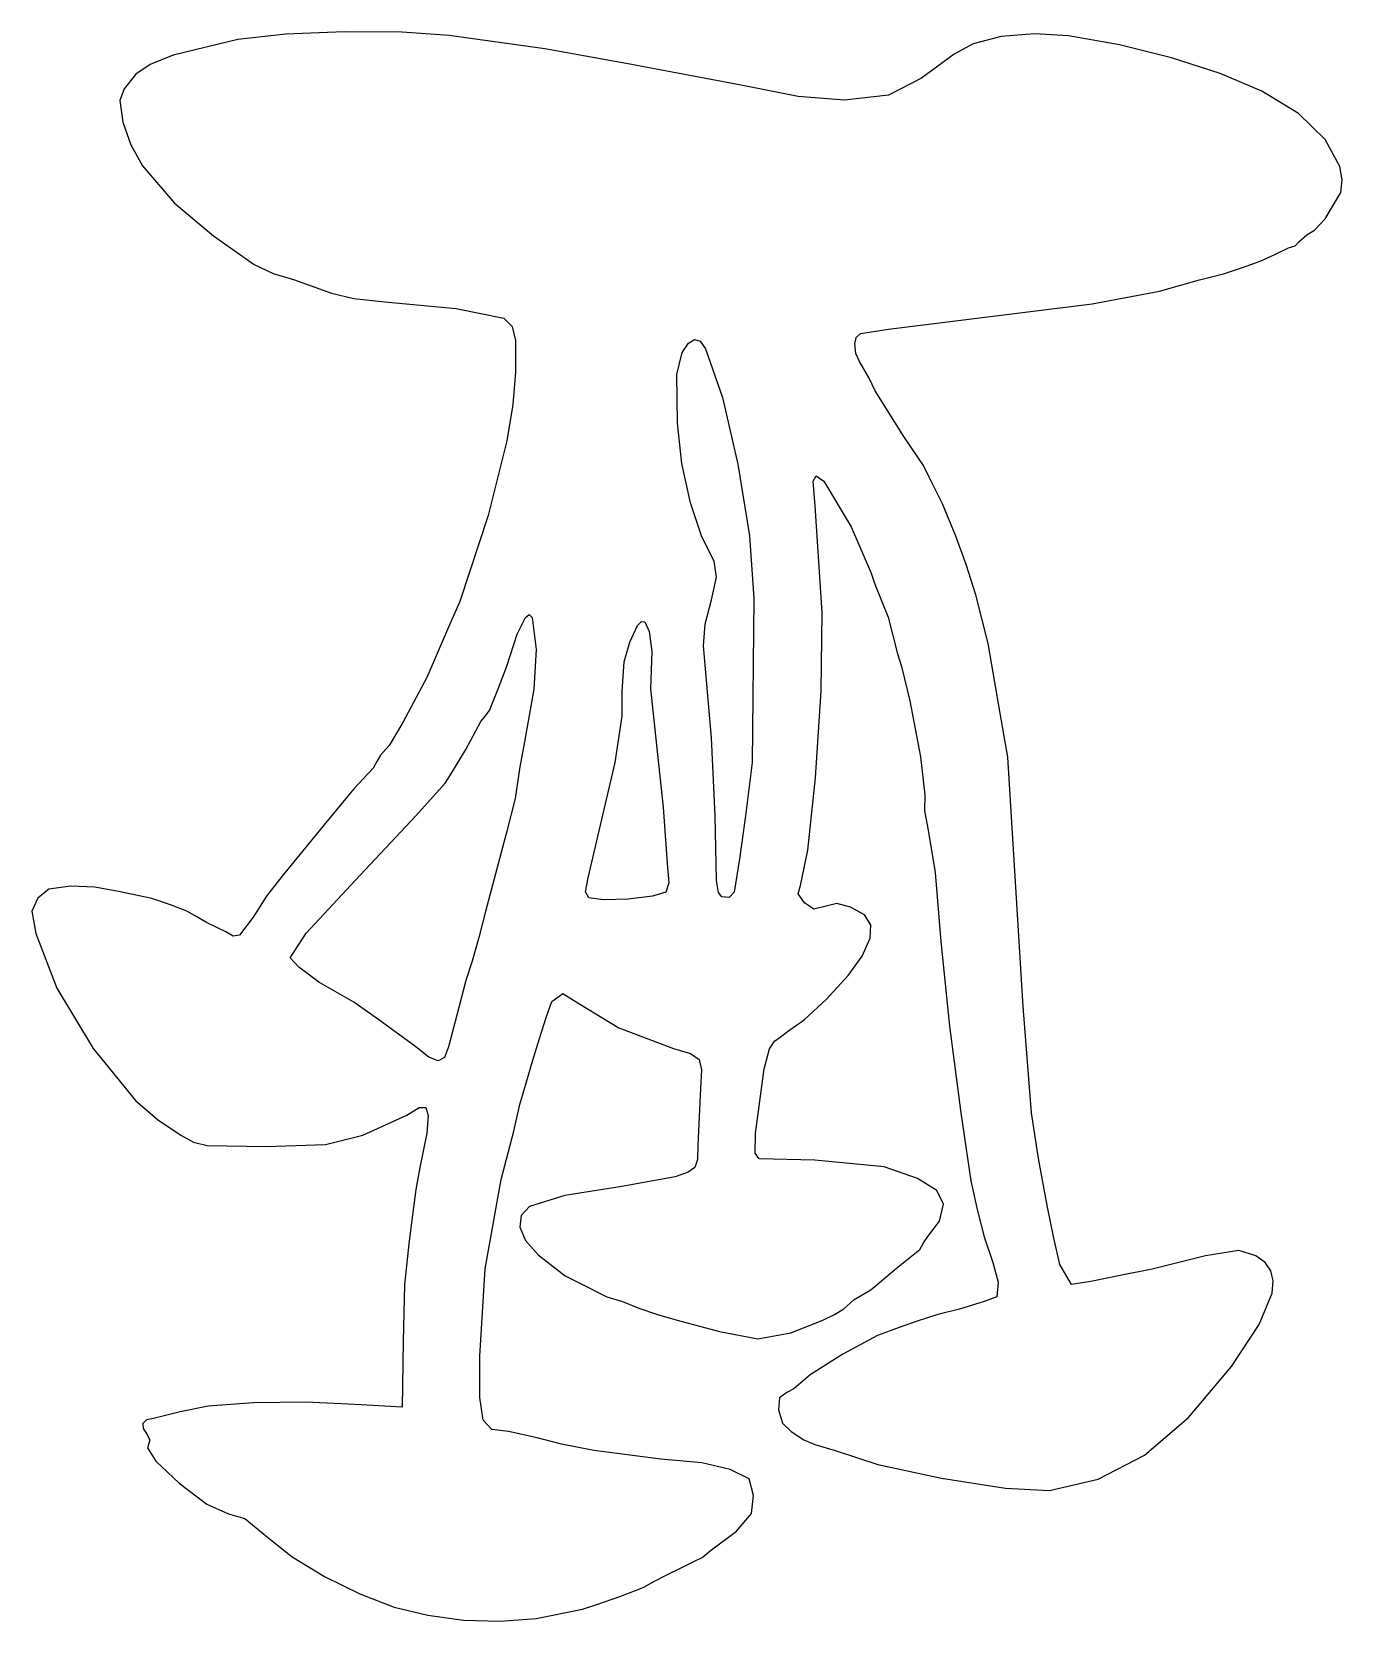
# Model space of a CAD drawing. Extents: x 0.1 to 59.9, y 15.4 to 87.9.
import ezdxf

# ---------------------------------------------------------------- set-up
doc = ezdxf.new("R2010")
doc.units = 0

msp = doc.modelspace()

# ---------------------------------------------------------------- linework, layer by layer
at = {"layer": 'Layer 1'}
for p, q in [((14.349644, 87.928878), (11.694734, 87.813042)), ((16.994062, 87.913989), (14.349644, 87.928878)), ((19.150089, 87.759273), (16.994062, 87.913989)), ((45.854276, 87.838117), (44.34008, 87.706471)), ((47.410579, 87.749203), (45.854276, 87.838117)), ((9.50726, 87.5756), (6.54722, 86.867988)), ((11.694734, 87.813042), (9.507229, 87.575583)), ((9.507229, 87.575583), (9.50726, 87.5756)), ((23.51912, 87.15251), (19.150089, 87.759273)), ((27.225369, 86.475773), (23.51912, 87.15251)), ((43.054884, 87.384546), (42.185579, 86.902623)), ((44.34008, 87.706471), (43.054884, 87.384546)), ((49.741473, 87.332149), (47.410579, 87.749203)), ((52.106346, 86.737839), (49.741473, 87.332149)), ((5.504133, 86.438436), (4.84238, 85.989)), ((6.54722, 86.867988), (5.504133, 86.438436)), ((32.471519, 85.490143), (27.225369, 86.475773)), ((42.185579, 86.902623), (40.702199, 85.808126)), ((54.327613, 86.017194), (52.106346, 86.737839)), ((4.84238, 85.989), (4.310371, 85.331625)), ((40.702199, 85.808126), (39.188379, 85.033383)), ((56.227689, 85.221133), (54.327613, 86.017194)), ((4.310371, 85.331625), (4.114338, 84.798075)), ((35.068069, 84.978383), (32.471519, 85.490143)), ((37.190868, 84.800158), (35.068069, 84.978383)), ((39.188379, 85.033383), (37.190868, 84.800158)), ((57.904381, 84.192613), (56.227689, 85.221133)), ((4.114338, 84.798075), (4.26111, 83.8023)), ((59.121875, 83.00591), (57.904381, 84.192613)), ((4.26111, 83.8023), (4.621338, 82.769355)), ((4.621338, 82.769355), (5.151958, 81.811763)), ((59.794309, 81.771039), (59.121875, 83.00591)), ((5.151958, 81.811763), (6.605561, 80.097797)), ((59.899296, 81.16992), (59.794309, 81.771039)), ((59.116411, 79.394376), (59.835819, 80.598013)), ((59.835819, 80.598013), (59.899296, 81.16992)), ((6.605561, 80.097797), (8.384289, 78.610726)), ((58.636338, 78.871627), (59.116411, 79.394376)), ((8.384289, 78.610726), (10.25051, 77.30087)), ((57.937809, 78.358173), (58.279149, 78.655123)), ((58.279149, 78.655123), (58.636338, 78.871627)), ((56.153959, 77.461023), (56.821599, 77.764263)), ((56.821599, 77.764263), (57.445949, 78.061223)), ((57.445949, 78.061223), (57.746321, 78.148453)), ((57.746321, 78.148453), (57.937809, 78.358173)), ((10.25051, 77.30087), (11.117661, 76.897174)), ((54.487549, 76.873423), (55.348489, 77.164073)), ((55.348489, 77.164073), (56.153959, 77.461023)), ((11.117661, 76.897174), (12.0455, 76.61974)), ((12.0455, 76.61974), (13.783676, 75.99511)), ((51.562724, 76.079827), (53.387069, 76.604563)), ((53.387069, 76.604563), (54.487549, 76.873423)), ((13.783676, 75.99511), (14.788347, 75.749173)), ((14.788347, 75.749173), (16.20991, 75.59836)), ((16.20991, 75.59836), (19.458115, 75.29195)), ((39.202469, 74.352633), (48.49165, 75.513897)), ((48.49165, 75.513897), (51.562724, 76.079827)), ((19.458115, 75.29195), (21.63532, 74.85156)), ((21.63532, 74.85156), (22.020707, 74.471644)), ((22.020707, 74.471644), (22.175469, 73.833383)), ((37.72472, 73.974071), (37.922689, 74.147928)), ((37.922689, 74.147928), (39.202469, 74.352633)), ((22.175469, 73.833383), (22.175974, 72.38433)), ((29.782047, 73.27728), (30.065685, 73.703667)), ((30.065685, 73.703667), (30.340613, 73.87674)), ((30.340613, 73.87674), (30.600242, 73.795368)), ((30.600242, 73.795368), (30.837987, 73.45842)), ((30.837987, 73.45842), (30.837994, 73.45842)), ((30.837994, 73.45842), (31.615916, 71.235902)), ((37.657459, 73.681323), (37.72472, 73.974071)), ((37.697631, 73.231692), (37.657459, 73.681323)), ((29.538863, 72.282481), (29.782047, 73.27728)), ((37.878801, 72.880213), (37.697631, 73.231692)), ((38.312162, 72.112953), (37.878801, 72.880213)), ((22.175974, 72.38433), (22.059085, 70.908044)), ((29.5651, 70.0603), (29.538863, 72.282481)), ((38.585742, 71.528283), (38.312162, 72.112953)), ((31.615916, 71.235902), (32.325153, 68.17962)), ((39.899362, 69.449613), (38.585742, 71.528283)), ((22.059085, 70.908044), (21.775052, 69.248767)), ((29.565101, 70.06032), (29.5651, 70.0603)), ((29.761756, 68.223504), (29.565101, 70.06032)), ((21.775052, 69.248767), (20.925235, 65.843144)), ((40.538747, 68.499433), (39.899362, 69.449613)), ((30.155272, 66.424484), (29.761756, 68.223504)), ((40.786204, 68.119073), (40.538747, 68.499433)), ((32.325153, 68.17962), (32.845125, 64.910113)), ((35.756307, 67.416854), (35.901466, 67.657747)), ((35.901466, 67.657747), (36.240232, 67.406654)), ((41.046012, 67.584513), (40.786204, 68.119073)), ((41.666803, 66.381113), (41.046012, 67.584513)), ((35.844557, 66.282174), (35.756307, 67.416854)), ((36.240232, 67.406654), (37.487658, 65.320839)), ((30.672664, 64.866579), (30.155272, 66.424484)), ((36.165434, 61.417324), (35.844557, 66.282174)), ((42.275067, 64.896343), (41.666803, 66.381113)), ((20.925235, 65.843144), (19.636344, 61.91693)), ((37.487658, 65.320839), (38.407682, 63.203734)), ((31.240951, 63.75311), (30.672664, 64.866579)), ((32.845125, 64.910113), (33.055254, 62.04792)), ((42.73561, 63.609553), (42.275067, 64.896343)), ((31.343479, 63.02051), (31.240951, 63.75311)), ((38.407682, 63.203734), (38.57711, 62.708819)), ((43.175044, 62.223783), (42.73561, 63.609553)), ((31.120414, 61.987839), (31.343479, 63.02051)), ((38.57711, 62.708819), (39.176373, 61.194004)), ((19.636344, 61.91693), (19.118336, 60.73902)), ((30.834082, 60.872276), (31.120414, 61.987839)), ((33.055254, 62.04792), (32.972414, 54.55979)), ((43.737393, 59.999012), (43.175044, 62.223783)), ((22.251613, 60.428135), (22.634512, 61.187338)), ((22.634512, 61.187338), (22.803083, 61.316118)), ((22.803083, 61.316118), (22.933617, 61.17957)), ((22.933617, 61.17957), (23.121935, 59.721029)), ((27.742295, 60.820231), (27.923516, 61.007757)), ((27.923516, 61.007757), (28.069643, 60.985653)), ((28.069643, 60.985653), (28.270094, 60.54018)), ((36.11687, 57.830923), (36.165434, 61.417324)), ((39.176373, 61.194004), (39.59839, 59.527369)), ((19.118336, 60.73902), (18.124064, 58.446283)), ((21.781247, 58.96356), (22.251613, 60.428135)), ((27.384138, 60.060719), (27.742295, 60.820231)), ((28.270094, 60.54018), (28.398111, 59.637511)), ((30.746805, 59.891), (30.834082, 60.872276)), ((23.121935, 59.721029), (23.01352, 57.909321)), ((27.128714, 59.165816), (27.384138, 60.060719)), ((28.3981, 59.6375), (28.33815, 57.93182)), ((31.12533, 55.69081), (30.746805, 59.891)), ((39.59839, 59.527369), (39.787212, 58.946668)), ((44.251734, 57.076613), (43.737393, 59.999012)), ((21.385311, 57.92019), (21.781247, 58.96356)), ((27.042971, 57.800301), (27.128714, 59.165816)), ((39.787212, 58.946668), (40.169006, 57.372818)), ((18.124064, 58.446283), (17.024376, 56.38372)), ((20.989375, 56.931071), (21.385311, 57.92019)), ((23.01352, 57.909321), (22.584236, 55.51364)), ((27.038344, 56.675844), (27.042971, 57.800301)), ((28.33815, 57.93182), (28.615141, 55.35824)), ((35.858653, 53.868718), (36.11687, 57.830923)), ((40.169006, 57.372818), (40.66215, 54.819638)), ((20.593438, 56.430577), (20.791407, 56.680678)), ((20.791407, 56.680678), (20.989375, 56.931071)), ((26.719998, 54.564959), (27.038344, 56.675844)), ((44.642224, 54.799983), (44.251734, 57.076613)), ((17.024376, 56.38372), (16.406462, 55.34439)), ((19.90055, 55.151597), (20.593438, 56.430577)), ((16.406462, 55.34439), (16.008423, 54.898965)), ((22.584231, 55.513691), (22.375145, 54.366311)), ((22.584236, 55.51364), (22.584231, 55.513691)), ((28.615141, 55.35824), (28.919099, 52.52336)), ((31.283704, 52.12117), (31.12533, 55.69081)), ((15.842232, 54.602015), (15.684943, 54.305056)), ((16.008423, 54.898965), (15.842232, 54.602015)), ((19.207662, 54.001787), (19.90055, 55.151597)), ((25.490211, 49.291251), (26.719998, 54.564959)), ((32.972414, 54.55979), (32.672488, 52.12738)), ((40.66215, 54.819638), (40.849613, 53.087908)), ((45.338364, 43.416783), (44.642224, 54.799983)), ((15.684943, 54.305056), (14.796812, 53.364712)), ((18.960202, 53.621438), (19.207662, 54.001787)), ((22.375145, 54.366311), (22.157, 52.918031)), ((35.509009, 50.562091), (35.858653, 53.868718)), ((14.796812, 53.364712), (13.419852, 51.706912)), ((17.623922, 52.127108), (18.960202, 53.621438)), ((40.849613, 53.087908), (40.845521, 52.35324)), ((22.157, 52.918031), (21.785113, 51.434581)), ((28.919099, 52.52336), (29.098801, 49.94978)), ((40.845521, 52.35324), (41.007478, 51.476564)), ((13.419852, 51.706912), (11.502942, 49.355862)), ((14.852372, 49.170518), (17.623922, 52.127108)), ((31.339148, 49.168159), (31.283704, 52.12117)), ((32.672488, 52.12738), (32.397524, 50.16655)), ((21.785113, 51.434581), (20.809473, 47.764561)), ((41.007478, 51.476564), (41.33226, 49.547598)), ((32.397524, 50.16655), (32.145817, 48.647835)), ((35.186166, 48.942424), (35.509009, 50.562091)), ((11.502942, 49.355862), (10.812846, 48.465007)), ((29.098801, 49.94978), (29.166958, 49.069537)), ((41.33226, 49.547598), (41.580704, 46.386338)), ((0.882087, 48.778688), (0.369428, 48.3657)), ((1.86916, 48.920702), (0.882087, 48.778688)), ((2.978494, 48.872751), (1.86916, 48.920702)), ((4.05712, 48.673242), (2.978494, 48.872751)), ((5.57837, 48.359727), (4.05712, 48.673242)), ((12.619512, 46.765961), (14.852372, 49.170518)), ((25.369408, 48.661317), (25.490211, 49.291251)), ((25.517781, 48.381395), (25.369408, 48.661317)), ((29.034851, 48.63531), (28.423279, 48.452253)), ((29.166958, 49.069537), (29.034851, 48.63531)), ((31.433339, 48.621771), (31.339148, 49.168159)), ((32.145817, 48.647835), (31.919725, 48.403813)), ((35.075343, 48.561819), (35.186166, 48.942424)), ((0.369428, 48.3657), (0.100141, 47.777475)), ((6.427104, 48.062775), (5.57837, 48.359727)), ((7.169484, 47.772119), (6.427104, 48.062775)), ((10.812846, 48.465007), (10.206127, 47.501747)), ((26.18081, 48.290358), (25.517781, 48.381395)), ((27.310621, 48.325623), (26.18081, 48.290358)), ((28.423279, 48.452253), (27.310621, 48.325623)), ((31.593963, 48.43247), (31.433339, 48.621771)), ((31.919725, 48.403813), (31.593963, 48.43247)), ((35.361692, 48.159501), (35.075343, 48.561819)), ((35.790118, 47.864251), (35.361692, 48.159501)), ((36.289846, 47.987012), (35.790118, 47.864251)), ((36.836112, 48.12162), (36.289846, 47.987012)), ((37.461296, 47.959622), (36.836112, 48.12162)), ((38.098438, 47.601074), (37.461296, 47.959622)), ((0.100141, 47.777475), (0.290388, 46.7589)), ((7.527582, 47.577922), (7.169484, 47.772119)), ((8.071994, 47.254381), (7.527582, 47.577922)), ((8.955477, 46.830664), (8.071994, 47.254381)), ((10.206127, 47.501747), (9.583391, 46.677251)), ((20.809473, 47.764561), (20.496541, 46.576751)), ((38.391452, 47.145648), (38.098438, 47.601074)), ((0.290388, 46.7589), (1.236572, 44.250962)), ((9.282759, 46.638522), (8.955477, 46.830664)), ((9.583391, 46.677251), (9.282759, 46.638522)), ((11.885332, 45.648138), (12.619512, 46.765961)), ((20.496541, 46.576751), (20.197973, 45.495541)), ((38.000321, 45.714102), (38.354144, 46.535829)), ((38.354144, 46.535829), (38.391452, 47.145648)), ((41.580704, 46.386338), (41.983938, 42.525958)), ((12.284603, 45.215966), (11.885332, 45.648138)), ((13.195085, 44.529723), (12.284603, 45.215966)), ((20.197973, 45.495541), (19.903825, 44.604684)), ((37.359408, 44.841894), (38.000321, 45.714102)), ((14.800762, 43.614798), (13.195085, 44.529723)), ((19.903825, 44.604684), (19.499081, 43.020944)), ((36.362441, 43.761128), (37.359408, 44.841894)), ((1.236572, 44.250962), (2.89455, 41.5082)), ((15.050336, 43.430718), (14.800762, 43.614798)), ((23.568055, 42.921976), (23.83308, 43.64453)), ((23.83308, 43.64453), (24.335824, 44.010796)), ((24.335824, 44.010796), (25.064784, 43.552098)), ((25.064784, 43.552098), (26.895692, 42.442392)), ((35.344376, 42.809625), (36.362441, 43.761128)), ((15.934195, 42.805224), (15.050336, 43.430718)), ((19.499081, 43.020944), (19.116825, 41.577194)), ((23.264807, 41.958998), (23.568055, 42.921976)), ((45.723414, 38.566563), (45.338364, 43.416783)), ((17.627205, 41.586294), (15.934195, 42.805224)), ((26.895692, 42.442392), (29.377254, 41.507478)), ((34.253234, 42.017776), (34.640171, 42.325212)), ((34.640171, 42.325212), (35.344376, 42.809625)), ((41.983938, 42.525958), (42.489327, 38.566598)), ((2.89455, 41.5082), (4.837774, 39.136238)), ((18.210931, 41.103153), (17.627205, 41.586294)), ((19.116825, 41.577194), (18.932376, 41.098742)), ((22.967854, 40.969158), (23.264807, 41.958998)), ((29.377254, 41.507478), (30.161587, 41.272286)), ((33.519999, 40.572293), (33.760625, 41.491791)), ((33.760625, 41.491791), (33.986556, 41.833149)), ((33.986556, 41.833149), (34.253234, 42.017776)), ((18.6382, 40.940682), (18.210931, 41.103153)), ((18.932376, 41.098742), (18.6382, 40.940682)), ((22.670903, 39.979318), (22.967854, 40.969158)), ((30.161587, 41.272286), (30.551916, 41.003018)), ((30.551916, 41.003018), (30.66424, 40.52789)), ((22.375171, 38.943988), (22.670903, 39.979318)), ((30.66424, 40.52789), (30.614554, 39.675118)), ((33.123405, 37.626329), (33.519999, 40.572293)), ((30.614554, 39.675118), (30.491856, 37.088198)), ((4.837774, 39.136238), (5.834919, 38.262679)), ((17.21361, 38.457432), (17.777591, 38.807194)), ((17.777591, 38.807194), (18.084927, 38.81682)), ((18.084927, 38.81682), (18.185726, 38.441399)), ((22.103354, 37.729318), (22.375171, 38.943988)), ((42.489327, 38.566598), (42.951388, 35.468388)), ((46.036554, 36.487903), (45.723414, 38.566563)), ((5.834919, 38.262679), (6.90786, 37.53928)), ((15.20337, 37.547999), (17.21361, 38.457432)), ((18.185726, 38.441399), (18.1301, 37.636016)), ((6.90786, 37.53928), (7.484966, 37.233204)), ((7.484966, 37.233204), (8.100034, 37.074924)), ((8.100034, 37.074924), (10.79405, 37.022092)), ((10.79405, 37.022092), (13.50796, 37.125053)), ((13.50796, 37.125053), (15.20337, 37.547999)), ((18.1301, 37.636016), (17.807577, 36.065286)), ((21.525699, 35.526749), (22.103354, 37.729318)), ((30.491856, 37.088198), (30.475616, 36.43473)), ((33.10797, 36.73046), (33.123405, 37.626329)), ((30.475616, 36.43473), (30.36194, 36.067169)), ((33.295302, 36.467199), (33.10797, 36.73046)), ((35.836982, 36.408939), (33.295302, 36.467199)), ((39.004472, 36.10742), (35.836982, 36.408939)), ((46.443794, 34.256753), (46.036554, 36.487903)), ((17.807577, 36.065286), (17.620293, 35.06575)), ((29.452526, 35.650708), (27.027416, 35.19774)), ((30.053389, 35.85075), (29.452526, 35.650708)), ((30.36194, 36.067169), (30.053389, 35.85075)), ((40.51885, 35.572822), (39.004472, 36.10742)), ((41.397288, 35.023929), (40.51885, 35.572822)), ((17.620293, 35.06575), (17.316424, 32.72661)), ((20.793374, 31.439828), (21.525699, 35.526749)), ((27.027416, 35.19774), (24.419761, 34.797996)), ((41.707559, 34.393501), (41.397288, 35.023929)), ((42.951388, 35.468388), (43.239098, 34.147418)), ((22.808916, 34.288033), (22.427902, 33.878007)), ((24.419761, 34.797996), (22.808916, 34.288033)), ((41.517432, 33.6143), (41.707559, 34.393501)), ((43.239098, 34.147418), (43.562298, 32.900578)), ((46.725244, 32.914113), (46.443794, 34.256753)), ((22.427902, 33.878007), (22.370676, 33.35056)), ((40.98736, 32.924587), (41.517432, 33.6143)), ((17.316424, 32.72661), (17.102326, 30.722759)), ((22.370676, 33.35056), (22.631325, 32.738792)), ((22.631325, 32.738792), (23.20394, 32.075803)), ((40.786188, 32.627636), (40.98736, 32.924587)), ((43.562298, 32.900578), (43.957668, 31.734238)), ((47.01452, 31.644853), (46.725244, 32.914113)), ((23.20394, 32.075803), (24.44124, 31.124418)), ((39.562482, 31.469022), (40.630412, 32.330683)), ((40.630412, 32.330683), (40.786188, 32.627636)), ((53.668624, 32.03658), (51.225054, 31.420854)), ((55.175276, 32.275332), (53.668624, 32.03658)), ((55.958074, 32.03278), (55.175276, 32.275332)), ((56.379925, 31.730036), (55.958074, 32.03278)), ((20.546904, 27.461458), (20.793374, 31.439828)), ((38.381962, 30.480441), (39.562482, 31.469022)), ((43.957668, 31.734238), (44.202808, 30.841354)), ((47.551544, 30.725553), (47.01452, 31.644853)), ((51.225054, 31.420854), (49.762504, 31.142766)), ((56.645876, 31.352903), (56.379925, 31.730036)), ((56.753797, 30.891692), (56.645876, 31.352903)), ((17.102326, 30.722759), (17.049571, 28.11731)), ((24.44124, 31.124418), (25.146721, 30.775536)), ((25.146721, 30.775536), (26.337651, 30.159934)), ((44.202808, 30.841354), (44.146363, 30.162063)), ((48.428364, 30.867092), (47.551544, 30.725553)), ((49.762504, 31.142766), (48.428364, 30.867092)), ((56.701559, 30.336719), (56.753797, 30.891692)), ((26.337651, 30.159934), (27.057961, 29.948771)), ((27.057961, 29.948771), (27.807634, 29.651819)), ((37.163432, 29.608623), (37.628179, 30.039313)), ((37.628179, 30.039313), (38.381962, 30.480441)), ((43.557748, 29.950369), (42.432458, 29.595701)), ((44.146363, 30.162063), (43.557748, 29.950369)), ((56.108087, 28.906735), (56.701559, 30.336719)), ((27.807634, 29.651819), (28.655963, 29.361163)), ((28.655963, 29.361163), (29.558473, 29.092098)), ((29.558473, 29.092098), (31.481693, 28.576619)), ((34.740655, 28.514823), (36.197573, 29.102565)), ((36.197573, 29.102565), (36.73215, 29.361163)), ((36.73215, 29.361163), (37.163432, 29.608623)), ((40.500903, 29.057831), (39.678559, 28.767175)), ((41.442612, 29.354783), (40.500903, 29.057831)), ((42.432458, 29.595701), (41.442612, 29.354783)), ((31.481693, 28.576619), (33.238683, 28.248488)), ((33.238683, 28.248488), (34.740655, 28.514823)), ((38.68991, 28.396955), (37.117425, 27.545794)), ((39.678559, 28.767175), (38.68991, 28.396955)), ((54.848424, 26.98546), (56.108087, 28.906735)), ((17.049571, 28.11731), (17.007001, 25.12052)), ((20.544975, 25.564207), (20.546904, 27.461458)), ((37.117425, 27.545794), (35.625906, 26.602944)), ((52.891248, 24.648494), (54.848424, 26.98546)), ((35.625906, 26.602944), (34.880159, 25.957655)), ((20.696166, 24.531055), (20.544975, 25.564207)), ((34.224246, 25.553885), (34.171108, 24.998915)), ((34.548229, 25.797654), (34.224246, 25.553885)), ((34.880159, 25.957655), (34.548229, 25.797654)), ((6.872411, 24.909881), (5.653231, 24.609923)), ((8.144076, 25.164575), (6.872411, 24.909881)), ((10.21331, 25.317888), (8.144076, 25.164575)), ((12.607089, 25.350149), (10.21331, 25.317888)), ((14.852391, 25.241689), (12.607089, 25.350149)), ((17.007001, 25.12052), (14.852391, 25.241689)), ((34.171108, 24.998915), (34.358184, 24.397253)), ((5.335711, 24.548509), (5.174203, 24.385234)), ((5.174203, 24.385234), (5.180966, 24.151547)), ((5.180966, 24.151547), (5.36826, 23.878898)), ((5.653231, 24.609923), (5.335711, 24.548509)), ((21.099751, 24.099991), (20.696166, 24.531055)), ((21.855004, 24.009008), (21.099751, 24.099991)), ((23.167044, 23.719072), (21.855004, 24.009008)), ((34.358184, 24.397253), (34.754841, 24.013404)), ((34.754841, 24.013404), (35.334531, 23.632213)), ((50.873951, 22.938348), (52.891248, 24.648494)), ((5.36826, 23.878898), (5.484761, 23.622118)), ((5.484761, 23.622118), (5.37676, 23.2743)), ((5.37676, 23.2743), (5.753049, 22.66719)), ((24.270094, 23.429134), (23.167044, 23.719072)), ((25.754854, 23.141338), (24.270094, 23.429134)), ((35.334531, 23.632213), (35.832641, 23.422034)), ((35.832641, 23.422034), (36.761304, 23.14412)), ((5.753049, 22.66719), (6.819328, 21.648662)), ((28.809134, 22.75327), (25.754854, 23.141338)), ((30.673896, 22.578729), (28.809134, 22.75327)), ((31.976624, 22.283386), (30.673896, 22.578729)), ((36.761304, 23.14412), (38.706601, 22.512576)), ((38.706601, 22.512576), (41.606321, 21.881816)), ((48.767191, 21.835002), (50.873951, 22.938348)), ((32.837494, 21.855859), (31.976624, 22.283386)), ((33.027204, 21.090476), (32.837494, 21.855859)), ((41.606321, 21.881816), (44.528613, 21.425789)), ((46.541624, 21.31844), (48.767191, 21.835002)), ((6.819328, 21.648662), (8.089264, 20.689607)), ((32.945015, 20.266636), (33.027204, 21.090476)), ((44.528613, 21.425789), (46.541624, 21.31844)), ((8.089264, 20.689607), (9.07652, 20.26092)), ((9.07652, 20.26092), (9.829048, 20.038742)), ((9.829048, 20.038742), (10.85823, 19.18414)), ((32.257517, 19.470196), (32.945015, 20.266636)), ((10.85823, 19.18414), (11.983353, 18.296246)), ((31.058457, 18.56323), (32.257517, 19.470196)), ((11.983353, 18.296246), (13.451215, 17.39737)), ((30.318136, 18.076978), (30.689834, 18.261606)), ((30.689834, 18.261606), (31.058457, 18.56323)), ((28.512184, 17.186122), (29.106088, 17.483074)), ((29.106088, 17.483074), (29.699992, 17.780026)), ((29.699992, 17.780026), (30.318136, 18.076978)), ((13.451215, 17.39737), (15.065454, 16.595844)), ((26.980147, 16.493234), (27.992307, 16.88917)), ((27.992307, 16.88917), (28.512184, 17.186122)), ((15.065454, 16.595844), (16.62971, 16)), ((16.62971, 16), (18.166478, 15.623266)), ((25.23108, 15.904498), (25.832647, 16.097298)), ((25.832647, 16.097298), (26.980147, 16.493234)), ((18.166478, 15.623266), (19.801829, 15.405622)), ((19.801829, 15.405622), (21.471948, 15.3523)), ((21.471948, 15.3523), (23.11302, 15.468532)), ((23.11302, 15.468532), (25.23108, 15.904498))]:
    msp.add_line(p, q, dxfattribs=at)

doc.saveas('drawing.dxf')
